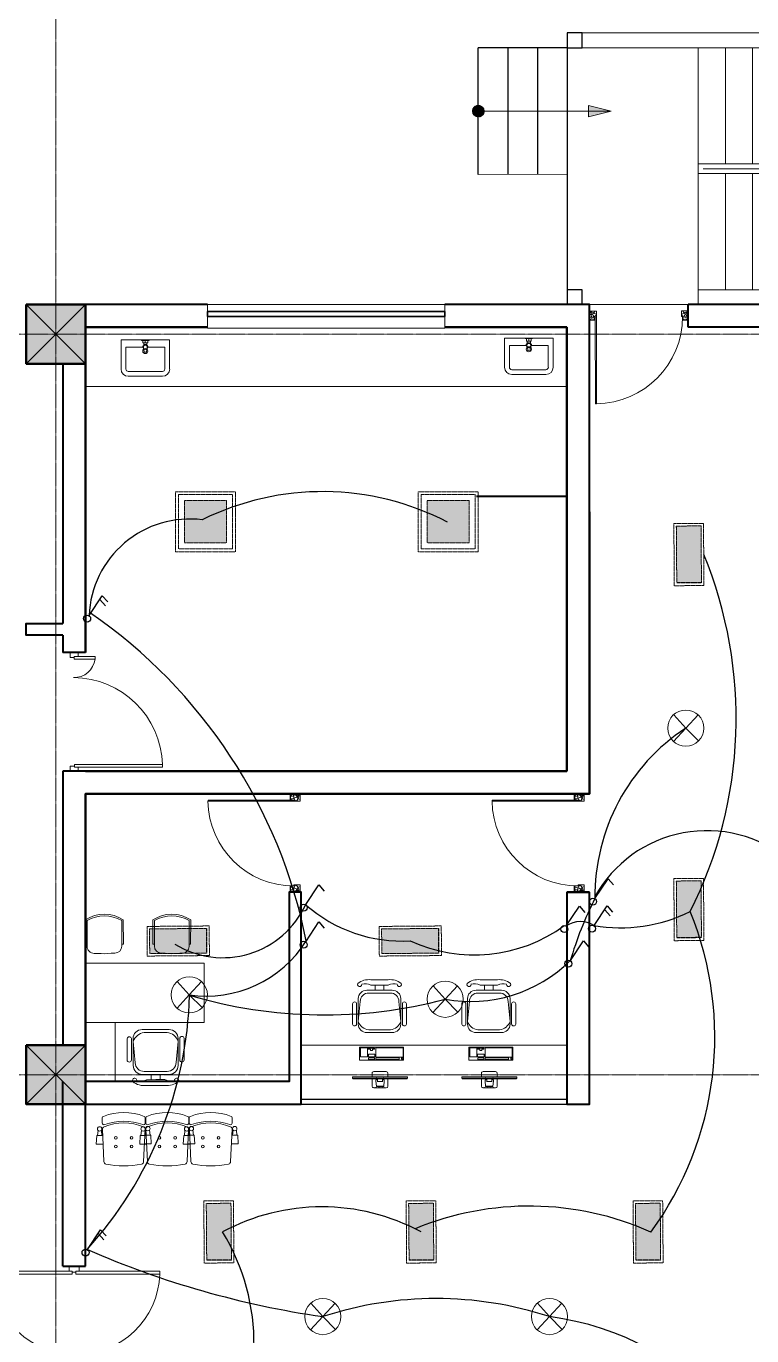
# Model space of a CAD drawing. Header units: millimetres. Extents: x 2402294 to 3337895, y 3394997 to 3969149.
# Drawn here: x 2444590 to 2451932, y 3901981 to 3915243 of the extents above; entities that cross this region are included whole.
import ezdxf

# ---------------------------------------------------------------- set-up
doc = ezdxf.new("R2010")
doc.units = ezdxf.units.MM
doc.header["$MEASUREMENT"] = 0
doc.linetypes.add('CENTER', pattern=[2, 1.25, -0.25, 0.25, -0.25])
doc.linetypes.add('DASHED', pattern=[0.75, 0.5, -0.25])
for name, color, linetype, lineweight in [('0newfurnture', 30, 'Continuous', 15), ('centreline', 52, 'CENTER', 5), ('Column-0.5', 14, 'Continuous', 50), ('conduit Light & fan City', 30, 'Continuous', 5), ('Dimension- 0.15', 114, 'Continuous', 15), ('Dimension-137.5', 86, 'Continuous', 13), ('door', 41, 'Continuous', 5), ('Door Opening-0.09', 253, 'Continuous', 9), ('Frame-0.3', 24, 'Continuous', 30), ('furniture', 34, 'Continuous', 15), ('Furniture Hospital-0.09', 44, 'Continuous', 9), ('Hatch', 9, 'Continuous', 9), ('hidden lines', 205, 'DASHED', 5), ('Metal  workt-0.2', 13, 'Continuous', 20), ('Sill Level', 140, 'Continuous', 20), ('stairs', 6, 'Continuous', 25), ('Switches', 173, 'Continuous', 15), ('wall 0.4', 7, 'Continuous', 40), ('Wall-0.5', 7, 'Continuous', 50), ('WINDOW', 152, 'Continuous', 30), ('Windows Plan', 152, 'Continuous', 35)]:
    doc.layers.add(name, color=color, linetype=linetype, lineweight=lineweight)
for name, color, linetype in [('1 x 4 recessed', 80, 'CENTER'), ('2 x 11 recessed', 60, 'CENTER'), ('ceilling fan', 3, 'Continuous'), ('emergencylight', 1, 'Continuous'), ('thrtywpanel', 7, 'Continuous'), ('wire powered ups', 3, 'Continuous'), ('Wires', 1, 'Continuous')]:
    doc.layers.add(name, color=color, linetype=linetype)

# ---------------------------------------------------------------- blocks, each defined once
blk = doc.blocks.new('sems')
at = {"layer": 'Dimension- 0.15', "ltscale": 5}
h = blk.add_hatch(dxfattribs=at)
h.set_pattern_fill('ANSI31', color=256, scale=25.555556)
h.set_pattern_definition([(45, (55035.0093, 4945698.8337), (-2.258813329, 2.258813329), [])])
h.paths.add_polyline_path([(2173550, 4150430), (2173550, 4150489), (2173491, 4150489, 0.414214)])
h.paths.add_polyline_path([(2173550, 4150430, 0.414214), (2173609, 4150489), (2173550, 4150489)])
h.paths.add_polyline_path([(2173550, 4150489), (2173609, 4150489, 0.414214), (2173550, 4150548)])
h.paths.add_polyline_path([(2173491, 4150489), (2173550, 4150489), (2173550, 4150548, 0.414214)])
for p, q in [((2174664, 4150546), (2174664, 4150431)), ((2174894, 4150489), (2174664, 4150546)), ((2174664, 4150431), (2174894, 4150489))]:
    blk.add_line(p, q, dxfattribs=at)
blk.add_lwpolyline([(2174664, 4150489), (2173550, 4150489)], dxfattribs=at)
blk.add_circle((2173550, 4150489), 59.1, dxfattribs=at)
blk.add_solid([(2174664, 4150546), (2174894, 4150489), (2174664, 4150431)], dxfattribs=at)
at = {"layer": 'Dimension-137.5', "ltscale": 5}
blk.add_line((2174664, 4150489), (2174894, 4150489), dxfattribs=at)
at = {"layer": 'Frame-0.3'}
for points in [[(2174450, 4151281), (2174450, 4151131), (2174600, 4151131), (2174600, 4151281)], [(2177075, 4151281), (2177075, 4151131), (2177225, 4151131), (2177225, 4151281)], [(2179700, 4151281), (2179700, 4151131), (2179850, 4151131), (2179850, 4151281)], [(2174450, 4148681), (2174450, 4148531), (2174600, 4148531), (2174600, 4148681)], [(2177075, 4148531), (2177075, 4148681), (2177225, 4148681), (2177225, 4148531)], [(2179700, 4148531), (2179700, 4148681), (2179850, 4148681), (2179850, 4148531)]]:
    blk.add_lwpolyline(points, close=True, dxfattribs=at)
at = {"layer": 'Metal  workt-0.2', "ltscale": 5}
for p, q in [((2174600, 4151281), (2179700, 4151281)), ((2175775, 4151131), (2175775, 4149956)), ((2176050, 4151131), (2176050, 4149956)), ((2176325, 4151131), (2176325, 4149956)), ((2176600, 4151131), (2176600, 4149956)), ((2176875, 4151131), (2176875, 4149956)), ((2177150, 4151131), (2177150, 4149956)), ((2177425, 4151131), (2177425, 4149956)), ((2177700, 4151131), (2177700, 4149956)), ((2177975, 4151131), (2177975, 4149956)), ((2178250, 4151131), (2178250, 4149956)), ((2178525, 4151131), (2178525, 4149956)), ((2179700, 4148681), (2179700, 4151131)), ((2175775, 4149856), (2175775, 4148681)), ((2176050, 4149856), (2176050, 4148681)), ((2176325, 4149856), (2176325, 4148681)), ((2176600, 4149856), (2176600, 4148681)), ((2176875, 4149856), (2176875, 4148681)), ((2177150, 4149856), (2177150, 4148681)), ((2177425, 4149856), (2177425, 4148681)), ((2177700, 4149856), (2177700, 4148681)), ((2177975, 4149856), (2177975, 4148681)), ((2178250, 4149856), (2178250, 4148681)), ((2178525, 4149856), (2178525, 4148681)), ((2175775, 4148531), (2174600, 4148531))]:
    blk.add_line(p, q, dxfattribs=at)
at = {"layer": 'Metal  workt-0.2'}
for points in [[(2177075, 4148531), (2179850, 4148531), (2179850, 4151131), (2174450, 4151131), (2174450, 4148531), (2174600, 4148531)], [(2179700, 4151131), (2174600, 4151131)], [(2174450, 4149851), (2173550, 4149847)], [(2179700, 4148681), (2175775, 4148681), (2175775, 4148531), (2176745, 4148531)]]:
    blk.add_lwpolyline(points, dxfattribs=at)
for points in [[(2175775, 4149956), (2175775, 4149856), (2178525, 4149856), (2178525, 4149956)], [(2175825, 4149906), (2175825, 4149906), (2178475, 4149906), (2178475, 4149906)]]:
    blk.add_lwpolyline(points, close=True, dxfattribs=at)
at = {"layer": 'stairs', "ltscale": 5}
for p, q in [((2174450, 4151281), (2174450, 4148531)), ((2173850, 4151131), (2173850, 4149848)), ((2174150, 4151131), (2174150, 4149849))]:
    blk.add_line(p, q, dxfattribs=at)
for points in [[(2173550, 4149847), (2173550, 4151131)], [(2174450, 4151131), (2173550, 4151131)]]:
    blk.add_lwpolyline(points, dxfattribs=at)
blk = doc.blocks.new('desk')
at = {"layer": 'Furniture Hospital-0.09', "lineweight": 0}
for p, q in [((82779.05, -33204.54), (82778.82, -33204.74)), ((82778.82, -33226.13), (82778.82, -33204.74)), ((82775.92, -33212.3), (82778.82, -33212.3)), ((82779.63, -33212.3), (82781.02, -33212.3)), ((82778.08, -33213.81), (82775.81, -33213.97)), ((82775.81, -33214.25), (82775.92, -33214.25)), ((82775.81, -33214.27), (82775.9, -33214.27)), ((82775.81, -33216.59), (82775.9, -33216.59)), ((82775.81, -33216.61), (82775.92, -33216.61)), ((82778.08, -33217.05), (82775.81, -33216.89)), ((82775.92, -33218.56), (82778.82, -33218.56)), ((82777.66, -33214.44), (82778.55, -33214.44)), ((82777.66, -33214.46), (82777.66, -33214.44)), ((82777.66, -33214.46), (82778.82, -33214.46)), ((82777.66, -33216.4), (82778.82, -33216.4)), ((82777.66, -33216.43), (82777.66, -33216.4)), ((82777.66, -33216.43), (82778.55, -33216.43)), ((82777.78, -33216.4), (82777.78, -33214.46)), ((82779.63, -33218.56), (82781.02, -33218.56)), ((82778.82, -33226.13), (82779.05, -33226.32))]:
    blk.add_line(p, q, dxfattribs=at)
at = {"layer": 'Furniture Hospital-0.09', "lineweight": 0, "ltscale": 100}
for p, q in [((82786.19, -33223.54), (82786.19, -33206.09)), ((82786.19, -33206.09), (82791.32, -33206.09)), ((82786.51, -33207.8), (82787.14, -33207.8)), ((82786.51, -33217.09), (82786.51, -33207.8)), ((82786.57, -33206.96), (82786.57, -33206.39)), ((82786.57, -33206.39), (82787.14, -33206.39)), ((82787.14, -33206.96), (82786.57, -33206.96)), ((82787.14, -33206.39), (82787.14, -33206.96)), ((82787.14, -33207.8), (82787.14, -33217.09)), ((82787.44, -33217.12), (82787.44, -33206.33)), ((82787.44, -33206.33), (82791.11, -33206.33)), ((82791.11, -33206.33), (82791.11, -33217.12)), ((82791.32, -33206.09), (82791.32, -33223.54)), ((82787.14, -33217.09), (82786.51, -33217.09)), ((82786.54, -33219.95), (82786.54, -33217.6)), ((82786.54, -33217.6), (82787.14, -33217.6)), ((82787.14, -33217.6), (82787.14, -33219.95)), ((82791.11, -33217.12), (82787.44, -33217.12)), ((82787.5, -33220.04), (82787.5, -33217.45)), ((82787.5, -33217.45), (82788.59, -33217.45)), ((82788.59, -33217.45), (82788.59, -33220.04)), ((82790.03, -33219.2), (82790.03, -33218.45)), ((82790.03, -33218.45), (82790.54, -33218.45)), ((82790.54, -33217.57), (82790.99, -33217.57)), ((82790.54, -33218.45), (82790.54, -33217.57)), ((82790.99, -33217.57), (82790.99, -33220.07)), ((82791.32, -33223.54), (82786.19, -33223.54)), ((82787.14, -33219.95), (82786.54, -33219.95)), ((82788.59, -33220.04), (82787.5, -33220.04)), ((82787.5, -33223.2), (82787.5, -33220.34)), ((82787.5, -33220.34), (82791.08, -33220.34)), ((82791.08, -33223.2), (82787.5, -33223.2)), ((82790.54, -33219.2), (82790.03, -33219.2)), ((82790.54, -33220.07), (82790.54, -33219.2)), ((82790.99, -33220.07), (82790.54, -33220.07)), ((82791.08, -33220.34), (82791.08, -33223.2))]:
    blk.add_line(p, q, dxfattribs=at)
at = {"layer": 'Furniture Hospital-0.09', "ltscale": 6}
for p, q in [((82800.5, -33204.96), (82808.49, -33204.96)), ((82800.5, -33206.58), (82808.49, -33206.58)), ((82813.91, -33213.95), (82815.89, -33213.95)), ((82813.91, -33217.32), (82815.89, -33217.32)), ((82800.5, -33224.69), (82808.49, -33224.69)), ((82800.5, -33226.31), (82808.49, -33226.31))]:
    blk.add_line(p, q, dxfattribs=at)
at = {"layer": 'Furniture Hospital-0.09', "lineweight": 0}
for points in [[(82779.63, -33226.32), (82779.63, -33204.54), (82779.05, -33204.54), (82779.05, -33226.32), (82779.63, -33226.32)], [(82775.23, -33217.86), (82775.23, -33213)], [(82781.72, -33217.86), (82781.72, -33213)], [(82775.81, -33216.89), (82775.81, -33213.97)], [(82775.9, -33216.59), (82775.9, -33214.27)], [(82775.92, -33216.61), (82775.92, -33214.25)]]:
    blk.add_lwpolyline(points, dxfattribs=at)
at = {"layer": 'Furniture Hospital-0.09', "ltscale": 6}
for points in [[(82797.14, -33215.63), (82797.14, -33210.58, -0.414214), (82800.51, -33207.21), (82810.61, -33207.21, -0.418376), (82813.91, -33210.58), (82813.91, -33215.63)], [(82798.2, -33215.63), (82798.2, -33211.34, -0.28028), (82801.57, -33207.21), (82809.51, -33207.97, -0.418376), (82812.81, -33211.34), (82812.81, -33215.63)], [(82816.29, -33208.59, -0.214578), (82815.89, -33212.17), (82815.89, -33215.63)], [(82816.6, -33207.07, -0.207066), (82818.07, -33212.19), (82818.07, -33215.63)], [(82797.14, -33215.63), (82797.14, -33220.69, 0.414214), (82800.51, -33224.06), (82810.61, -33224.06, 0.418376), (82813.91, -33220.69), (82813.91, -33215.63)], [(82798.2, -33215.63), (82798.2, -33219.93, 0.28028), (82801.57, -33224.06), (82809.51, -33223.3, 0.418376), (82812.81, -33219.93), (82812.81, -33215.63)], [(82816.29, -33222.68, 0.214578), (82815.89, -33219.1), (82815.89, -33215.63)], [(82816.6, -33224.2, 0.207066), (82818.07, -33219.08), (82818.07, -33215.63)]]:
    blk.add_lwpolyline(points, format="xyb", dxfattribs=at)
at = {"layer": 'Furniture Hospital-0.09', "lineweight": 0}
for points in [[(82778.08, -33213.81, -0.263666), (82778.48, -33213.95), (82778.55, -33214.07), (82778.55, -33214.44)], [(82778.08, -33217.05, 0.263666), (82778.48, -33216.91), (82778.55, -33216.79), (82778.55, -33216.43)]]:
    blk.add_lwpolyline(points, format="xyb", dxfattribs=at)
for centre, radius in [((82775.38, -33213.84), 0.0699), ((82775.38, -33214.41), 0.0699), ((82775.38, -33214.99), 0.0699), ((82775.38, -33215.57), 0.0699), ((82775.38, -33216.15), 0.0699), ((82775.38, -33216.73), 0.0699), ((82775.38, -33217.31), 0.0699), ((82775.38, -33217.89), 0.0699), ((82779.34, -33213.98), 0.0463), ((82779.34, -33216.88), 0.0463)]:
    blk.add_circle(centre, radius, dxfattribs=at)
at = {"layer": 'Furniture Hospital-0.09', "ltscale": 6}
for centre, radius, start, end in [((82800.65, -33205.77), 0.824, 100.5781, 259.642), ((82808.49, -33205.77), 0.812, 270, 90), ((82816.19, -33207.78), 0.823, 59.8228, 277.5348), ((82816.19, -33223.49), 0.823, 82.4652, 300.1772), ((82800.65, -33225.5), 0.824, 100.358, 259.4219), ((82808.49, -33225.5), 0.812, 270, 90)]:
    blk.add_arc(centre, radius, start, end, dxfattribs=at)
at = {"layer": 'Furniture Hospital-0.09', "lineweight": 0}
for centre, start, end in [((82775.92, -33213), 90, 180), ((82781.02, -33213), 0, 90), ((82775.92, -33217.86), 180, 270), ((82781.02, -33217.86), 270, 0)]:
    blk.add_arc(centre, 0.695, start, end, dxfattribs=at)
blk = doc.blocks.new("door 3'3")
at = {"layer": 'door'}
for p, q in [((82769.36, -31237.4), (82769.36, -31203.37)), ((82769.84, -31203.37), (82769.36, -31203.37)), ((82769.84, -31237.4), (82769.84, -31203.37))]:
    blk.add_line(p, q, dxfattribs=at)
at = {"layer": 'door', "ltscale": 80}
for points in [[(82769.84, -31239.84), (82767.36, -31239.84), (82767.36, -31239.37), (82766.88, -31239.37), (82766.88, -31236.38), (82767.36, -31236.38), (82767.36, -31235.91), (82769.36, -31235.91), (82769.36, -31237.4), (82769.84, -31237.4)], [(82802.93, -31239.84), (82805.41, -31239.84), (82805.41, -31239.37), (82805.88, -31239.37), (82805.88, -31236.38), (82805.41, -31236.38), (82805.41, -31235.91), (82803.4, -31235.91), (82803.4, -31237.4), (82802.93, -31237.4)]]:
    blk.add_lwpolyline(points, close=True, dxfattribs=at)
blk.add_arc((82769.36, -31237.4), 34.04, 0, 89.2047, dxfattribs=at)
at = {"layer": 'Hatch'}
for centre, radius, start, end in [((82768.07, -31239.12), 3.04, 64.8198, 103.5348), ((82757.2, -31236.2), 10.64, 342.6842, 1.6014), ((82764.36, -31235.92), 4.57, 311.0325, 0.2101), ((82804.7, -31239.12), 3.04, 76.4652, 115.1802), ((82808.41, -31235.92), 4.57, 179.7899, 228.9675), ((82815.57, -31236.2), 10.64, 178.3986, 197.3158), ((82767.7, -31239.85), 2.68, 36.7582, 107.5329), ((82767.27, -31240.34), 1.96, 14.7681, 101.3525), ((82767.3, -31236.13), 3.25, 271.0473, 321.5319), ((82805.07, -31239.85), 2.68, 72.4671, 143.2418), ((82805.47, -31236.13), 3.25, 218.4681, 268.9527), ((82805.49, -31240.34), 1.96, 78.6475, 165.2319)]:
    blk.add_arc(centre, radius, start, end, dxfattribs=at)
blk = doc.blocks.new('MAIN DOOR')
at = {"layer": 'door', "ltscale": 1000}
for points in [[(2313.47, 188.53), (2347.4, 188.53), (2347.4, 187.28), (2313.47, 187.28)], [(2381.32, 188.53), (2348.88, 188.53), (2348.88, 187.28), (2381.32, 187.28)]]:
    blk.add_lwpolyline(points, close=True, dxfattribs=at)
for points in [[(2346.08, 190.6), (2346.08, 188.53)], [(2348.88, 188.12), (2347.4, 188.12), (2347.4, 188.53), (2346.08, 188.53), (2346.08, 190.6), (2350.2, 190.6)], [(2347.4, 188.12), (2348.88, 188.12), (2348.88, 188.53), (2350.2, 188.53), (2350.2, 190.6), (2346.08, 190.6)], [(2350.2, 190.6), (2350.2, 188.53)], [(2313.41, 120.66), (2347.33, 120.66), (2347.33, 121.91), (2313.41, 121.91), (2313.41, 120.66)], [(2348.82, 121.07), (2347.33, 121.07), (2347.33, 120.66), (2346.01, 120.66), (2346.01, 118.6), (2350.14, 118.6)], [(2347.33, 121.07), (2348.82, 121.07), (2348.82, 120.66), (2350.14, 120.66), (2350.14, 118.6), (2346.01, 118.6)], [(2346.01, 118.6), (2346.01, 120.66)], [(2381.26, 120.66), (2348.82, 120.66), (2348.82, 121.91), (2381.26, 121.91), (2381.26, 120.66)], [(2350.14, 118.6), (2350.14, 120.66)]]:
    blk.add_lwpolyline(points, dxfattribs=at)
at = {"layer": 'Door Opening-0.09', "ltscale": 1000}
for centre, radius, start, end in [((2347.4, 188.53), 33.94, 182.1168, 357.8826), ((2347.33, 120.66), 33.95, 2.1167, 177.8826)]:
    blk.add_arc(centre, radius, start, end, dxfattribs=at)
at = {"layer": 'WINDOW', "ltscale": 5}
blk.add_line((2350.14, 190.6), (2350.14, 190.6), dxfattribs=at)
blk = doc.blocks.new("door 5'")
at = {"layer": 'door', "ltscale": 1000}
for points in [[(2177525, 4317078), (2177525, 4317062), (2177516, 4317062), (2177516, 4317020), (2177473, 4317020), (2177474, 4317105)], [(2177525, 4317062), (2177525, 4317105), (2177474, 4317105), (2177473, 4317020)], [(2177474, 4317105), (2177516, 4317105)], [(2178689, 4317076), (2178689, 4317060), (2178697, 4317060), (2178697, 4317018), (2178740, 4317018), (2178740, 4317104)], [(2178689, 4317060), (2178689, 4317104), (2178740, 4317104), (2178740, 4317018)], [(2177473, 4317020), (2177516, 4317020)], [(2178697, 4316120), (2178697, 4317060), (2178671, 4317060), (2178671, 4316120), (2178697, 4316120)], [(2178740, 4317018), (2178697, 4317018)]]:
    blk.add_lwpolyline(points, dxfattribs=at)
blk.add_lwpolyline([(2177516, 4316839), (2177516, 4317062), (2177543, 4317062), (2177543, 4316839)], close=True, dxfattribs=at)
at = {"layer": 'Door Opening-0.09', "ltscale": 1000}
for centre, radius, start, end in [((2177516, 4317062), 224, 276.6944, 2.344), ((2178697, 4317076), 957, 180.3416, 268.4244)]:
    blk.add_arc(centre, radius, start, end, dxfattribs=at)
at = {"layer": 'WINDOW', "ltscale": 5}
blk.add_line((2177474, 4317104), (2177474, 4317104), dxfattribs=at)
blk = doc.blocks.new('2ft column')
at = {"layer": 'Hatch', "ltscale": 5}
h = blk.add_hatch(color=256, dxfattribs=at)
h.dxf.hatch_style = 1
h.paths.add_polyline_path([(2207385, 4176559), (2207985, 4176559), (2207985, 4175959), (2207385, 4175959)])
at = {"layer": 'Column-0.5', "ltscale": 5}
blk.add_lwpolyline([(2207385, 4176559), (2207985, 4176559), (2207985, 4175959), (2207385, 4175959)], close=True, dxfattribs=at)
at = {"layer": 'Defpoints', "ltscale": 5}
for points in [[(2207985, 4176559), (2207385, 4175959)], [(2207985, 4175959), (2207385, 4176559)]]:
    blk.add_lwpolyline(points, dxfattribs=at)
blk = doc.blocks.new('main grid')
at = {"layer": 'centreline', "ltscale": 5}
for p, q in [((2526411, 4018930), (2526411, 3987284)), ((2559988, 4011172), (2515645, 4011172)), ((2559988, 4003672), (2515645, 4003672))]:
    blk.add_line(p, q, dxfattribs=at)
at = {"layer": 'Hatch'}
for p in [(318726, -165087), (318726, -172587)]:
    blk.add_blockref('2ft column', p, dxfattribs=at)
blk = doc.blocks.new('d1')
at = {"layer": 'door'}
for p, q in [((2442.75, 10745.72), (2408.32, 10745.72)), ((2442.75, 10746.15), (2408.33, 10746.15)), ((2408.33, 10746.15), (2408.33, 10745.72))]:
    blk.add_line(p, q, dxfattribs=at)
at = {"layer": 'door', "ltscale": 80}
for points in [[(2445, 10779.7), (2445, 10781.99), (2444.56, 10781.99), (2444.56, 10782.43), (2441.8, 10782.43), (2441.8, 10781.99), (2441.36, 10781.99), (2441.36, 10780.14), (2442.75, 10780.14), (2442.75, 10779.7)], [(2445, 10746.15), (2445, 10743.87), (2444.56, 10743.87), (2444.56, 10743.43), (2441.8, 10743.43), (2441.8, 10743.87), (2441.36, 10743.87), (2441.36, 10745.72), (2442.75, 10745.72), (2442.75, 10746.15)]]:
    blk.add_lwpolyline(points, close=True, dxfattribs=at)
at = {"layer": 'Door Opening-0.09', "ltscale": 80}
blk.add_arc((2442.75, 10745.72), 34.42, 90, 179.274, dxfattribs=at)
at = {"layer": 'hidden lines'}
for centre, radius, start, end in [((2441.64, 10791.37), 9.82, 268.3986, 287.3158), ((2441.38, 10784.76), 4.22, 269.7899, 318.9675), ((2444.33, 10781.34), 2.81, 166.4652, 205.1802), ((2445.01, 10781.68), 2.48, 162.4671, 233.2418), ((2441.57, 10782.05), 3, 308.4681, 358.9527), ((2445.46, 10782.07), 1.81, 168.6475, 255.2319), ((2441.64, 10734.49), 9.82, 72.6842, 91.6014), ((2441.38, 10741.1), 4.22, 41.0325, 90.2101), ((2444.33, 10744.52), 2.81, 154.8198, 193.5348), ((2445.01, 10744.18), 2.48, 126.7582, 197.5329), ((2441.57, 10743.81), 3, 1.0473, 51.5319), ((2445.46, 10743.79), 1.81, 104.7681, 191.3525)]:
    blk.add_arc(centre, radius, start, end, dxfattribs=at)
blk = doc.blocks.new('TAP')
at = {"layer": 'Furniture Hospital-0.09', "linetype": 'Continuous'}
for p, q in [((0, 38), (0, -38)), ((5, 38), (0, 38)), ((5, 38), (5, -38)), ((30, 25), (5, 25)), ((30, 0), (5, 0)), ((30, 25), (30, -25)), ((56, 16), (30, 16)), ((51, 7), (48, 8)), ((59, 19), (57, 22)), ((73, 24), (73, 27)), ((88, 20), (89, 22)), ((97, 15), (125, 12)), ((97, 8), (100, 9)), ((5, -38), (0, -38)), ((30, -25), (5, -25)), ((56, -16), (30, -16)), ((51, -8), (48, -9)), ((60, -20), (58, -22)), ((74, -24), (74, -27)), ((88, -19), (90, -22)), ((97, -7), (100, -8)), ((97, -15), (125, -12))]:
    blk.add_line(p, q, dxfattribs=at)
for radius in [21.2, 19.7]:
    blk.add_circle((74, 0), radius, dxfattribs=at)
for centre, radius, start, end in [((74, 0), 27.2, 163.0512, 199.0512), ((74, 0), 24.2, 127.0512, 163.0512), ((74, 0), 27.2, 91.0512, 127.0512), ((74, 0), 24.2, 55.0512, 91.0512), ((74, 0), 27.2, 19.0512, 55.0512), ((74, 0), 24.2, 343.0512, 19.0512), ((95, 0), 32.6, 337.45, 22.55), ((74, 0), 24.2, 199.0512, 235.0512), ((74, 0), 27.2, 235.0512, 271.0512), ((74, 0), 24.2, 271.0512, 307.0512), ((74, 0), 27.2, 307.0512, 343.0512)]:
    blk.add_arc(centre, radius, start, end, dxfattribs=at)
blk = doc.blocks.new('bazin')
at = {"layer": '0newfurnture', "ltscale": 5}
for p, q in [((2434577, 4011590), (2435069, 4011590)), ((2434577, 4011295), (2434577, 4011590)), ((2434626, 4011295), (2434626, 4011516)), ((2434626, 4011516), (2434799, 4011516)), ((2434847, 4011516), (2435020, 4011516)), ((2435020, 4011516), (2435020, 4011295)), ((2435069, 4011590), (2435069, 4011295)), ((2434996, 4011270), (2434651, 4011270)), ((2434996, 4011221), (2434651, 4011221))]:
    blk.add_line(p, q, dxfattribs=at)
blk.add_circle((2434823, 4011477), 25.6, dxfattribs=at)
for centre, radius, start, end in [((2434651, 4011295), 73.8, 180, 270), ((2434651, 4011295), 24.6, 180, 270), ((2434996, 4011295), 73.8, 270, 0), ((2434996, 4011295), 24.6, 270, 0)]:
    blk.add_arc(centre, radius, start, end, dxfattribs=at)
at = {"layer": '0newfurnture', "ltscale": 5, "xscale": 0.9842520018725999, "yscale": 0.9842520018725999, "zscale": 0.9842520018725999, "rotation": 270}
blk.add_blockref('TAP', (2434823, 4011590), dxfattribs=at)
blk = doc.blocks.new('BANCAS')
at = {"layer": 'Furniture Hospital-0.09'}
for p, q in [((-0.236, -0.247), (-0.314, -0.247)), ((-0.309, -0.347), (-0.314, -0.247)), ((0.314, -0.25), (0.236, -0.25)), ((0.309, -0.35), (0.314, -0.25)), ((-0.241, -0.347), (-0.309, -0.347)), ((-0.294, -0.405), (-0.3, -0.347)), ((-0.256, -0.405), (-0.25, -0.347)), ((0.309, -0.35), (0.241, -0.35)), ((0.256, -0.409), (0.25, -0.35)), ((0.294, -0.409), (0.3, -0.35))]:
    blk.add_line(p, q, dxfattribs=at)
blk.add_lwpolyline([(0.227, -0.048, 0.346546), (0.203, -0.019, 0.095695), (-0.203, -0.019, 0.346546), (-0.227, -0.048), (-0.244, -0.417, 0.318973), (-0.225, -0.447, 0.193005), (0.225, -0.447, 0.318973), (0.244, -0.417)], format="xyb", close=True, dxfattribs=at)
blk.add_lwpolyline([(-0.245, -0.522), (-0.245, -0.489, -0.522832), (-0.218, -0.471, 0.18), (0.218, -0.471, -0.522832), (0.245, -0.489), (0.245, -0.547, -0.306573), (0.232, -0.565, -0.192782), (-0.232, -0.565, -0.306573), (-0.245, -0.547), (-0.245, -0.504)], format="xyb", dxfattribs=at)
for centre, radius in [((-0.09, -0.22), 0.015), ((0.09, -0.22), 0.015), ((-0.275, -0.422), 0.025), ((-0.09, -0.32), 0.015), ((0.09, -0.32), 0.015), ((0.275, -0.425), 0.025)]:
    blk.add_circle(centre, radius, dxfattribs=at)
blk = doc.blocks.new('A$C72AE6952')
at = {"ltscale": 20, "xscale": 800, "yscale": 800, "zscale": 800, "row_count": 1, "column_count": 3, "row_spacing": 0, "column_spacing": 440.0000000000001}
blk.add_blockref('BANCAS', (-440, 0), dxfattribs=at)
blk = doc.blocks.new('ADHIKRIT')
at = {"layer": 'furniture'}
for p, q in [((900, 1351), (0, 1351)), ((0, 1351), (0, -450)), ((0, 741), (0, 1351)), ((900, -450), (900, 1351)), ((-245, 1046), (-569, 1047)), ((1048, 956), (1048, 1014)), ((1187, 1121), (1153, 1121)), ((1187, 1145), (1558, 1147)), ((1187, 1145), (1187, 1121)), ((1187, 1121), (1545, 1123)), ((-245, 980), (-569, 981)), ((-789, 683), (-869, 683)), ((1050, 758), (1050, 711)), ((1050, 700), (1050, 711)), ((1287, 595), (1545, 597)), ((-789, 547), (-869, 547)), ((1189, 595), (1157, 595)), ((1187, 595), (1187, 571)), ((1187, 571), (1558, 573)), ((1189, 595), (1286, 595)), ((-247, 247), (-571, 248)), ((-900, 0), (0, 0)), ((-900, -450), (-900, 0)), ((-247, 182), (-571, 182)), ((1189, 102), (1157, 102)), ((1187, 126), (1558, 124)), ((1187, 102), (1187, 126)), ((1189, 102), (1286, 101)), ((1287, 101), (1545, 100)), ((1050, -4), (1050, -14)), ((1050, -61), (1050, -14)), ((1048, -260), (1048, -318)), ((0, -450), (-900, -450)), ((0, -450), (900, -450)), ((1187, -425), (1153, -425)), ((1187, -425), (1545, -426)), ((1187, -449), (1187, -425)), ((1187, -449), (1558, -450))]:
    blk.add_line(p, q, dxfattribs=at)
for points in [[(-897, 962, 0.207066), (-957, 755), (-957, 615)], [(-885, 900, 0.214578), (-869, 755), (-869, 615)], [(-110, 614), (-109, 818, 0.414214), (-246, 955), (-655, 956, 0.418376), (-789, 820), (-789, 615)], [(-153, 614), (-152, 788, 0.28028), (-288, 955), (-610, 925, 0.418376), (-744, 789), (-745, 615)], [(-899, 268, -0.207066), (-958, 476), (-957, 615)], [(-886, 330, -0.214578), (-870, 475), (-869, 615)], [(-110, 614), (-110, 409, -0.414214), (-247, 273), (-656, 274, -0.418376), (-790, 410), (-789, 615)], [(-153, 614), (-153, 440, -0.28028), (-290, 273), (-612, 304, -0.418376), (-745, 441), (-745, 615)]]:
    blk.add_lwpolyline(points, format="xyb", dxfattribs=at)
for centre, radius, start, end in [((-569, 1014), 32.9, 89.8702, 269.8702), ((-245, 1013), 32.9, 269.8702, 89.8702), ((1154, 1015), 106, 90.3083, 180.3083), ((1203, 1157), 39.5, 294.3355, 296.5711), ((1099, 860), 518, 329.4756, 30.5244), ((1099, 860), 542, 328.0257, 31.9845), ((-881, 933), 33.3, 262.3354, 120.0474), ((1753, 864), 711, 172.5908, 188.6233), ((1157, 701), 106, 180.3083, 270.3083), ((-882, 297), 33.3, 239.693, 97.4051), ((-571, 215), 32.9, 89.8702, 269.8702), ((-253, 214), 33.4, 280.4483, 79.5122), ((1157, -4), 106, 89.6917, 179.6917), ((1099, -163), 518, 329.4756, 30.5244), ((1099, -163), 542, 328.0155, 31.9743), ((1753, -168), 711, 171.3767, 187.4092), ((1154, -319), 106, 179.6917, 269.6917), ((1203, -461), 39.5, 63.4289, 65.6645)]:
    blk.add_arc(centre, radius, start, end, dxfattribs=at)
blk = doc.blocks.new('w1')
at = {"layer": 'Sill Level'}
blk.add_lwpolyline([(2460641, 3827503), (2460641, 3825103), (2460401, 3825103), (2460401, 3827503)], close=True, dxfattribs=at)
at = {"layer": 'Windows Plan'}
blk.add_lwpolyline([(2460521, 3825103), (2460521, 3827503), (2460473, 3827503), (2460473, 3825103)], close=True, dxfattribs=at)
blk = doc.blocks.new('2 ft panel')
at = {"layer": '1 x 4 recessed', "lineweight": 0}
h = blk.add_hatch(dxfattribs=at)
h.set_pattern_fill('AR-SAND', color=256, scale=6.25)
h.set_pattern_definition([(37.5, (-417982.219, 97562.351), (-0.39370849, 12.04264856), [0, -9.5, 0, -10.625, 0, -10.15625]), (7.5, (-417982.219, 97562.351), (11.0611044, 17.6384129), [0, -5.125, 0, -8.5625, 0, -3.28125]), (327.5, (-417989.906, 97562.351), (19.46338664, 0.03536908), [0, -3.125, 0, -11.25, 0, -14.6875]), (317.5, (-417989.906, 97562.351), (18.7882913, 5.4854723), [0, -1.5625, 0, -7.375, 0, -8.4375])])
h.paths.add_polyline_path([(287, -125), (287, 125), (-288, 125), (-288, -125)])
at = {"layer": '1 x 4 recessed'}
blk.add_line((287, 125), (287, -125), dxfattribs=at)
at = {"layer": '1 x 4 recessed', "lineweight": 0}
for points in [[(316, -150), (-313, -150), (-313, 150), (316, 150)], [(316, 150), (316, -150)], [(287, -125), (-288, -125), (-288, 125), (287, 125)]]:
    blk.add_lwpolyline(points, dxfattribs=at)
blk = doc.blocks.new('36W LED PANEL')
at = {"layer": '2 x 11 recessed', "lineweight": 0, "true_color": 0xffffff, "transparency": 33554664}
h = blk.add_hatch(dxfattribs=at)
h.set_pattern_fill('DOTS', scale=15.2)
h.paths.add_polyline_path([(-213, 213), (213, 213), (213, -213), (-213, -213)])
at = {"layer": '2 x 11 recessed', "lineweight": 0}
for points in [[(-304, 304), (304, 304), (304, -304), (-304, -304)], [(-274, 274), (274, 274), (274, -274), (-274, -274)], [(-213, 213), (213, 213), (213, -213), (-213, -213)]]:
    blk.add_lwpolyline(points, close=True, dxfattribs=at)
blk = doc.blocks.new('1 WAY')
at = {"layer": 'Switches', "lineweight": 30}
for p, q in [((1.76, 2.13), (6.02, 8.52)), ((6.02, 8.52), (7.78, 6.51))]:
    blk.add_line(p, q, dxfattribs=at)
blk.add_circle((1.13, 1.13), 1.13, dxfattribs=at)
blk = doc.blocks.new('2 WAY')
at = {"layer": 'Switches', "lineweight": 30}
for p, q in [((1.76, 2.13), (6.02, 8.52)), ((6.02, 8.52), (7.78, 6.51)), ((5.27, 7.27), (7.02, 5.26))]:
    blk.add_line(p, q, dxfattribs=at)
blk.add_circle((1.13, 1.13), 1.13, dxfattribs=at)
blk = doc.blocks.new('emergency')
at = {"layer": 'conduit Light & fan City'}
for p, q in [((-122, 136), (0, 0)), ((124, 135), (0, 0)), ((0, 0), (-124, -135)), ((0, 0), (129, -129))]:
    blk.add_line(p, q, dxfattribs=at)
blk.add_circle((0, 0), 183, dxfattribs=at)

msp = doc.modelspace()

# ---------------------------------------------------------------- linework, layer by layer
at = {"layer": '0newfurnture', "ltscale": 5}
msp.add_lwpolyline([(2448825.3, 3912195.2), (2450060.3, 3912195.2), (2450060.3, 3911595.2), (2445190.3, 3911595.2), (2445190.3, 3912195.2), (2446425.3, 3912195.2)], dxfattribs=at)
at = {"layer": 'Furniture Hospital-0.09', "ltscale": 5}
msp.add_lwpolyline([(2447372, 3904925.2), (2450060.3, 3904925.2)], dxfattribs=at)
at = {"layer": 'wall 0.4', "ltscale": 5}
for p, q in [((2451290.3, 3912195.2), (2451290.3, 3912425.2)), ((2450060.3, 3910482.1), (2449145.6, 3910482.1)), ((2445190.3, 3902687.9), (2445190.3, 3904555.2)), ((2444960.3, 3902687.9), (2445190.3, 3902687.9))]:
    msp.add_line(p, q, dxfattribs=at)
for points in [[(2446425.3, 3912425.2), (2445190.3, 3912425.2)], [(2450290.3, 3909605.2), (2450290.3, 3912425.2), (2448825.3, 3912425.2)], [(2452902, 3912425.2), (2451290.3, 3912425.2)], [(2452902, 3912195.2), (2451290.3, 3912195.2)], [(2444960.3, 3911825.2), (2444960.3, 3909195.2)], [(2444960.3, 3909075.2), (2444590.3, 3909075.2), (2444590.3, 3909195.2), (2444960.3, 3909195.2)], [(2444960.3, 3909075.2), (2444960.3, 3908899.7)], [(2445190.3, 3908899.7), (2444960.3, 3908899.7)], [(2444960.3, 3907699.7), (2444960.3, 3904925.2)], [(2445190.3, 3907699.7), (2444960.3, 3907699.7)], [(2445190.3, 3904325.2), (2447372, 3904325.2), (2447372, 3906473.1), (2447251.5, 3906473.1), (2447251.5, 3904555.2), (2445190.3, 3904555.2)], [(2450060.3, 3906473.1), (2450060.3, 3904325.2), (2450290.3, 3904325.2), (2450290.3, 3906473.1)], [(2444960.3, 3902687.9), (2444960.3, 3904555.2)]]:
    msp.add_lwpolyline(points, dxfattribs=at)
at = {"layer": 'Wall-0.5', "ltscale": 5}
msp.add_line((2450290.3, 3906473.1), (2450060.3, 3906473.1), dxfattribs=at)
for points in [[(2445190.3, 3912195.2), (2446425.3, 3912195.2)], [(2448825.3, 3912195.2), (2450060.3, 3912195.2), (2450060.3, 3907699.7), (2445190.3, 3907699.7)], [(2445190.3, 3908899.7), (2445190.3, 3911825.2)], [(2450290.3, 3910325.2), (2450290.3, 3907469.7), (2445190.3, 3907469.7), (2445190.3, 3904925.2)]]:
    msp.add_lwpolyline(points, dxfattribs=at)
at = {"layer": 'WINDOW', "ltscale": 5}
for points in [[(2447372, 3904376.3), (2450060.3, 3904376.3)], [(2447372, 3904325.2), (2450060.3, 3904325.2)]]:
    msp.add_lwpolyline(points, dxfattribs=at)
at = {"layer": 'wire powered ups', "ltscale": 5}
for centre, radius, start, end in [((2447588.9, 3907790.7), 2739.1, 62.47626, 116.37721), ((2446244.7, 3909233.3), 1019.3, 82.82788, 177.63754), ((2442232.5, 3904942.4), 5294.7, 11.31704, 55.36358), ((2452387.4, 3906429), 2042.6, 123.34805, 180.55002), ((2451478.8, 3905800.1), 1296.7, 50.45069, 150.98754), ((2453757.8, 3904690), 3821.5, 153.26162, 163.43137), ((2446411.4, 3906616.9), 1195.7, 261.79761, 327.89468), ((2449084.2, 3906809.3), 1442.8, 259.85641, 314.54349), ((2442247.6, 3905543.7), 3997.7, 317.7369, 358.37384), ((2447610.3, 3910022.5), 4791.3, 253.42895, 284.74896), ((2448914.5, 3911328.5), 9248, 246.38564, 261.77839), ((2448738.5, 3898667.9), 3690.3, 71.90013, 108.09987), ((2449487.3, 3899231.9), 2970.4, 1.21923, 82.30532)]:
    msp.add_arc(centre, radius, start, end, dxfattribs=at)
at = {"layer": 'Wires', "ltscale": 5}
for centre, radius, start, end in [((2447424.3, 3908235.1), 4350.3, 333.25345, 22.4113), ((2446579.1, 3906733.4), 923.3, 238.3462, 335.34209), ((2448392.7, 3907455.7), 1476.8, 228.67239, 273.26923), ((2450601.5, 3907724.4), 1610.9, 260.50512, 296.05936), ((2448211.5, 3905009.7), 3347, 323.77477, 22.25468), ((2449125.4, 3907375.6), 1537.8, 245.0546, 306.26644), ((2450198.1, 3905920.1), 255.7, 57.42601, 124.10482), ((2447581.8, 3901166.9), 2119.7, 61.74664, 118.2829), ((2449681, 3900281.4), 3013, 65.89615, 112.53306), ((2444723.1, 3901901.8), 2172.4, 327.09522, 31.39587)]:
    msp.add_arc(centre, radius, start, end, dxfattribs=at)

# ---------------------------------------------------------------- block references
at = {"layer": '0newfurnture', "ltscale": 5}
msp.add_blockref('main grid', (-81520.5, -99046.7), dxfattribs=at)
at = {"layer": '0newfurnture'}
for p in [(10972.6, -99523.3), (14853.4, -99505.7)]:
    msp.add_blockref('bazin', p, dxfattribs=at)
at = {"layer": '1 x 4 recessed'}
for p, rotation in [((2451296.1, 3909894.1), 270.4480127828098), ((2451296.1, 3906299.5), 270.4480127828098), ((2446127, 3905979.2), 0.4480127828097937), ((2448475.5, 3905979.2), 0.4480127828097937), ((2446539.6, 3903034.5), 270.4480127828098), ((2448587.4, 3903034.5), 270.4480127828098), ((2450883, 3903034.5), 270.4480127828098)]:
    msp.add_blockref('2 ft panel', p, dxfattribs=dict(at, rotation=rotation))
at = {"layer": 'ceilling fan', "lineweight": -3, "xscale": 31.30765159497629, "yscale": 31.30765159497629, "zscale": 31.30765159497629}
for name, p in [('2 WAY', (2445171.3, 3909208.6)), ('1 WAY', (2450290, 3906342.7)), ('1 WAY', (2447363.2, 3906281.6)), ('1 WAY', (2449999.8, 3906065.1)), ('2 WAY', (2450280.8, 3906068.9)), ('1 WAY', (2447363.2, 3905905.6)), ('1 WAY', (2450041.3, 3905714.3)), ('2 WAY', (2445155, 3902788.2))]:
    msp.add_blockref(name, p, dxfattribs=at)
at = {"layer": 'door', "xscale": -0.9473750180788149, "yscale": 0.9473750180788149, "zscale": 0.9473750180788149, "rotation": 90.00401332456309}
msp.add_blockref("door 5'", (6534808, 5972070.2), dxfattribs=at)
at = {"layer": 'Door Opening-0.09'}
for name, p, xscale, yscale, zscale, rotation in [('d1', (2174854.2, 3849506.6), -25.64102998076803, 25.64102998076803, 25.64102998076803, 270.0333351142592), ("door 3'3", (1649010.5, 6022623.4), -25.55555555555556, 25.55555555555556, 25.55555555555556, 90), ("door 3'3", (1651885.3, 6022623.4), -25.55555555555556, 25.55555555555556, 25.55555555555556, 90), ('MAIN DOOR', (2503774.6, 3905703.8), 24.99999476371197, 24.99999476371197, 24.99999476371197, 180.049735942377)]:
    msp.add_blockref(name, p, dxfattribs=dict(at, xscale=xscale, yscale=yscale, zscale=zscale, rotation=rotation))
at = {"layer": 'emergencylight'}
for p in [(2451264.5, 3908135.3), (2446240.8, 3905433.5), (2448830.1, 3905389.1), (2447592, 3902175.5), (2449885, 3902175.5)]:
    msp.add_blockref('emergency', p, dxfattribs=at)
at = {"layer": 'furniture', "extrusion": (0, 0, -1), "xscale": 0.6669998082076751, "yscale": 0.6669998082076751, "zscale": -0.6669998082076751, "rotation": 90.00000000000011}
msp.add_blockref('ADHIKRIT', (-2445490.2, 3905155.2), dxfattribs=at)
at = {"layer": 'Furniture Hospital-0.09'}
for name, p, xscale, yscale, zscale, rotation in [('desk', (3297009.5, 1789124.6), -25.55555555555556, 25.55555555555556, 25.55555555555556, 270), ('desk', (3298115.1, 1789124.6), -25.55555555555556, 25.55555555555556, 25.55555555555556, 270), ('A$C72AE6952', (2446064.8, 3903702.8), -1.107692350907673, 1.107692350907673, 1.107692306891935, 180)]:
    msp.add_blockref(name, p, dxfattribs=dict(at, xscale=xscale, yscale=yscale, zscale=zscale, rotation=rotation))
at = {"layer": 'thrtywpanel'}
for p in [(2446404.3, 3910225.6), (2448859.6, 3910225.6)]:
    msp.add_blockref('36W LED PANEL', p, dxfattribs=at)
at = {"layer": 'wall 0.4'}
msp.add_blockref('sems', (275615.1, -236105.9), dxfattribs=at)
at = {"layer": 'wall 0.4', "xscale": -1, "rotation": 90}
msp.add_blockref('w1', (6273928.2, 6372826.2), dxfattribs=at)

doc.saveas('drawing.dxf')
